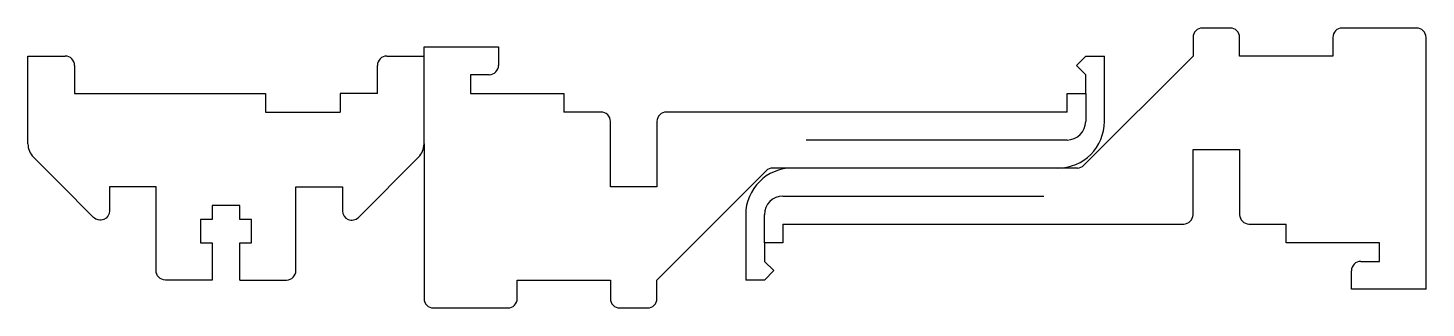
# Model space of a CAD drawing. Header units: inches. Extents: x 0 to 150, y -3 to 27.
import ezdxf

# ---------------------------------------------------------------- set-up
doc = ezdxf.new("R2010")
doc.units = ezdxf.units.IN
doc.header["$MEASUREMENT"] = 0

msp = doc.modelspace()

# ---------------------------------------------------------------- linework, layer by layer
for p, q in [((125.02, 26), (125.02, 24)), ((129.02, 27), (126.02, 27)), ((130.02, 24), (130.02, 26)), ((140.02, 26), (140.02, 24)), ((149.02, 27), (141.02, 27)), ((150.02, 24), (150.02, 26)), ((42.5, 25), (50.5, 25)), ((50.5, 25), (50.5, 23)), ((0, 14.58), (0, 24)), ((0, 24), (4, 24)), ((5, 23), (5, 20)), ((37.5, 20), (37.5, 23)), ((38.5, 24), (42.5, 24)), ((112.5, 23), (113.51, 24)), ((113.5, 22), (112.5, 23)), ((125.02, 24), (113.32, 12.29)), ((113.51, 24), (115.51, 24)), ((115.51, 17), (115.51, 24)), ((140.02, 24), (130.02, 24)), ((150.02, -1), (150.02, 24)), ((49.5, 22), (47.5, 22)), ((47.5, 22), (47.5, 20)), ((113.5, 20), (113.5, 22)), ((5, 20), (8.75, 20)), ((8.75, 20), (25.5, 20)), ((37.5, 20), (33.5, 20)), ((33.5, 20), (33.5, 18)), ((47.5, 20), (57.5, 20)), ((57.5, 20), (57.5, 18)), ((111.5, 18), (111.5, 20)), ((111.5, 20), (113.5, 20)), ((113.5, 20), (113.5, 17)), ((42.5, 14.58), (42.5, -2)), ((111.5, 15), (83.5, 15)), ((3.37, 10.38), (0.59, 13.16)), ((67.5, 0), (79.21, 11.71)), ((112.61, 12), (79.92, 12)), ((81.02, 9), (109.02, 9)), ((22.75, 8), (19.75, 8)), ((19.75, 8), (19.75, 6.5)), ((22.75, 6.5), (22.75, 8)), ((19.75, 6.5), (18.5, 6.5)), ((18.5, 6.5), (18.5, 4)), ((24, 6.5), (22.75, 6.5)), ((24, 4), (24, 6.5)), ((77.02, 7), (77.02, 0)), ((79.02, 4), (79.02, 7)), ((81.02, 6), (81.02, 4)), ((135.02, 4), (135.02, 6)), ((18.5, 4), (19.75, 4)), ((19.75, 4), (19.75, 0)), ((22.75, 0), (22.75, 4)), ((22.75, 4), (24, 4)), ((81.02, 4), (79.02, 4)), ((79.02, 4), (79.02, 2)), ((145.02, 4), (135.02, 4)), ((145.02, 2), (145.02, 4)), ((79.02, 2), (80.02, 1.01)), ((143.02, 2), (145.02, 2)), ((52.5, -2), (52.5, 0)), ((52.5, 0), (62.5, 0)), ((62.5, 0), (62.5, -2)), ((67.5, -2), (67.5, 0)), ((79.02, 0), (77.02, 0)), ((80.02, 1.01), (79.02, 0)), ((142.02, -1), (142.02, 1)), ((150.02, -1), (142.02, -1)), ((43.5, -3), (51.5, -3)), ((63.5, -3), (66.5, -3))]:
    msp.add_line(p, q)
for points in [[(22.75, 0), (27.75, 0, 0.414214), (28.75, 1), (28.75, 10), (33.75, 10), (33.75, 7.41, 0.668179), (35.46, 6.71), (41.91, 13.16, 0.198912), (42.5, 14.58), (42.5, 25)], [(111.5, 18), (68.5, 18, 0.414214), (67.5, 17), (67.5, 10), (62.5, 10), (62.5, 17, 0.414214), (61.5, 18), (57.5, 18)], [(81.02, 6), (124.02, 6, 0.414214), (125.02, 7), (125.02, 14), (130.02, 14), (130.02, 7, 0.414214), (131.02, 6), (135.02, 6)], [(19.75, 0), (14.75, 0, -0.414214), (13.75, 1), (13.75, 10), (8.75, 10), (8.75, 7.41, -0.668179), (7.04, 6.71), (3.37, 10.38)]]:
    msp.add_lwpolyline(points, format="xyb")
msp.add_lwpolyline([(25.5, 20), (25.5, 18), (33.5, 18)])
for centre, radius, start, end in [((126.02, 26), 1, 90, 180), ((129.02, 26), 1, 0, 90), ((141.02, 26), 1, 90, 180), ((149.02, 26), 1, 0, 90), ((4, 23), 1, 0, 90), ((38.5, 23), 1, 90, 180), ((49.5, 23), 1, 270, 0), ((110.51, 17), 5, 270, 360), ((111.5, 17), 2, 270, 0), ((2, 14.58), 2, 180, 225), ((112.61, 13), 1, 270, 315), ((82.02, 7), 5, 90, 180), ((79.92, 11), 1, 90, 135), ((81.02, 7), 2, 90, 180), ((143.02, 1), 1, 90, 180), ((43.5, -2), 1, 180, 270), ((51.5, -2), 1, 270, 0), ((63.5, -2), 1, 180, 270), ((66.5, -2), 1, 270, 0)]:
    msp.add_arc(centre, radius, start, end)

doc.saveas('drawing.dxf')
